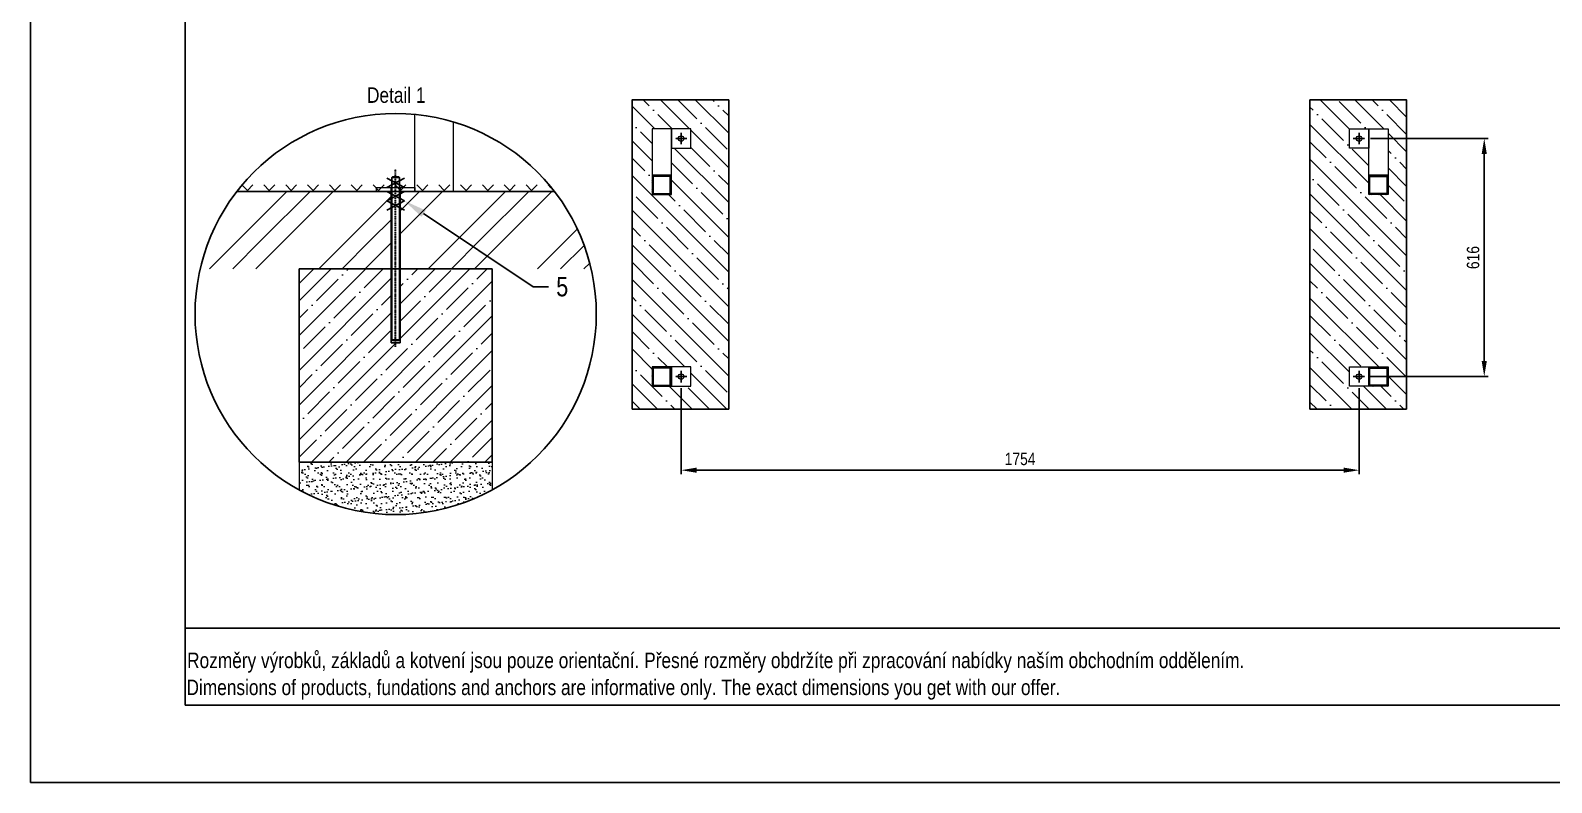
# Model space of a CAD drawing. Header units: millimetres. Extents: x 11004 to 16944, y 3085 to 7285.
# Drawn here: x 11004 to 14940, y 3085 to 5032 of the extents above; entities that cross this region are included whole.
import ezdxf
from ezdxf import colors
from ezdxf.entities.mleader import LeaderData, LeaderLine
from ezdxf.lldxf.tags import DXFTag
from ezdxf.math import Vec2, Vec3

# ---------------------------------------------------------------- set-up
doc = ezdxf.new("R2010")
doc.units = ezdxf.units.MM
doc.header["$LTSCALE"] = 0.3
doc.linetypes.add('DashDot', pattern=[15, 9, -3, 0, -3])
doc.layers.add('Nekreslit', color=6, linetype='Continuous', plot=False)
doc.layers.add('SRAFY', color=251, linetype='Continuous', lineweight=13)
doc.styles.add('SEACAD_Arial', font='arial.ttf', dxfattribs={"width": 0.8})
tags = doc.linetypes.add('HIDDEN2', pattern=[4.7625, 3.175, -1.5875]).pattern_tags.tags
tags[6:7] = [DXFTag(74, 4), DXFTag(75, 0), DXFTag(340, '0'), DXFTag(46, 0.0), DXFTag(50, 0.0), DXFTag(44, 0.0), DXFTag(45, 0.0)]
tags[4:5] = [DXFTag(74, 4), DXFTag(75, 0), DXFTag(340, '0'), DXFTag(46, 0.0), DXFTag(50, 0.0), DXFTag(44, 0.0), DXFTag(45, 0.0)]
doc.dimstyles.new('ISO-25', dxfattribs={"dimtxt": 1.6, "dimasz": 2, "dimexe": 0.5, "dimexo": 1.5, "dimtad": 1, "dimdec": 0, "dimtxsty": 'SEACAD_Arial', "dimcen": 2, "dimadec": 0, "dimazin": 0, "dimtfac": 1, "dimtdec": 0, "dimtmove": 0, "dimatfit": 3, "dimfxl": 1, "dimarcsym": 0})

# ---------------------------------------------------------------- blocks, each defined once
blk = doc.blocks.new('*D157')
at = {"color": 0, "lineweight": -2, "transparency": 16777216}
for p, q in [((12688, 4106), (12688, 3883.7)), ((14442, 4106), (14442, 3883.7)), ((12728, 3893.7), (14402, 3893.7))]:
    blk.add_line(p, q, dxfattribs=at)
at = {"color": 0, "transparency": 16777216}
for points in [[(12728, 3900.4), (12728, 3887.1), (12688, 3893.7)], [(14402, 3900.4), (14402, 3887.1), (14442, 3893.7)]]:
    blk.add_solid(points, dxfattribs=at)
at = {"layer": 'Defpoints', "color": 0, "transparency": 16777216}
for p in [(12688, 4136), (14442, 4136), (14442, 3893.7)]:
    blk.add_point(p, dxfattribs=at)
at = {"color": 0, "transparency": 16777216, "insert": (13565, 3922.6), "char_height": 32, "attachment_point": 5, "style": 'SEACAD_Arial'}
blk.add_mtext('1754', dxfattribs=at)
blk = doc.blocks.new('*D158')
at = {"color": 0, "lineweight": -2, "transparency": 16777216}
for p, q in [((14472, 4752), (14775.9, 4752)), ((14765.9, 4712), (14765.9, 4176)), ((14472, 4136), (14775.9, 4136))]:
    blk.add_line(p, q, dxfattribs=at)
at = {"color": 0, "transparency": 16777216}
for points in [[(14759.2, 4712), (14772.6, 4712), (14765.9, 4752)], [(14759.2, 4176), (14772.6, 4176), (14765.9, 4136)]]:
    blk.add_solid(points, dxfattribs=at)
at = {"layer": 'Defpoints', "color": 0, "transparency": 16777216}
for p in [(14442, 4752), (14442, 4136), (14765.9, 4136)]:
    blk.add_point(p, dxfattribs=at)
at = {"color": 0, "transparency": 16777216, "insert": (14737.1, 4444), "char_height": 32, "attachment_point": 5, "rotation": 90, "style": 'SEACAD_Arial'}
blk.add_mtext('616', dxfattribs=at)

msp = doc.modelspace()

# ---------------------------------------------------------------- hatches: boundary and pattern name
at = {"layer": 'SRAFY', "lineweight": 15}
h = msp.add_hatch(dxfattribs=at)
h.set_pattern_fill('ANSI35', color=256, scale=10, angle=90)
h.set_pattern_definition([(135, (-4692.83, -91.433), (-44.90128, -44.90128), []), (135, (-4692.83, -46.53), (-44.90128, -44.90128), [79.375, -15.875, 0, -15.875])])
h.paths.add_polyline_path([(12811, 4852), (12561, 4852), (12561, 4051.7), (12811, 4051.7)])
h.paths.add_polyline_path([(12613, 4607), (12613, 4657), (12613, 4777), (12663, 4777), (12713, 4777), (12713, 4727), (12663, 4727), (12663, 4657), (12663, 4607)], flags=16)
h.paths.add_polyline_path([(12663, 4161), (12713, 4161), (12713, 4111), (12663, 4111), (12613, 4111), (12613, 4161)], flags=16)
h.paths.add_polyline_path([(14565, 4852), (14315, 4852), (14315, 4051.7), (14565, 4051.7)])
h.paths.add_polyline_path([(14467, 4607), (14467, 4657), (14467, 4727), (14417, 4727), (14417, 4777), (14467, 4777), (14517, 4777), (14517, 4657), (14517, 4607)], flags=16)
h.paths.add_polyline_path([(14417, 4161), (14467, 4161), (14517, 4161), (14517, 4111), (14467, 4111), (14417, 4111)], flags=16)
h.paths.add_polyline_path([(14449, 4136, -1), (14435, 4136, -1)], flags=0)
at = {"layer": 'SRAFY'}
h = msp.add_hatch(dxfattribs=at)
h.set_pattern_fill('ANSI31', color=256)
h.set_pattern_definition([(45, (-4692.8327, -91.4333), (-2.24506403, 2.24506403), [])])
h.paths.add_polyline_path([(12613, 4607), (12663, 4607), (12663, 4657), (12613, 4657)])
h.paths.add_polyline_path([(12616, 4610), (12660, 4610), (12660, 4654), (12616, 4654)], flags=16)
h.paths.add_polyline_path([(12613, 4161), (12613, 4111), (12663, 4111), (12663, 4161)])
h.paths.add_polyline_path([(12616, 4158), (12660, 4158), (12660, 4114), (12616, 4114)], flags=16)
h.paths.add_polyline_path([(14467, 4161), (14467, 4111), (14517, 4111), (14517, 4161)])
h.paths.add_polyline_path([(14470, 4158), (14514, 4158), (14514, 4114), (14470, 4114)], flags=16)
h.paths.add_polyline_path([(14517, 4657), (14467, 4657), (14467, 4607), (14517, 4607)])
h.paths.add_polyline_path([(14514, 4654), (14470, 4654), (14470, 4610), (14514, 4610)], flags=16)
h = msp.add_hatch(dxfattribs=at)
h.set_pattern_fill('GOST_GROUND', color=256, scale=20)
h.set_pattern_definition([(45, (4470.42, 245.79), (282.8427, -2e-14), [400]), (45, (4530.42, 245.79), (282.8427, -2e-14), [400]), (45, (4590.42, 245.79), (282.8427, -2e-14), [400])])
h.paths.add_polyline_path([(11939.4, 4615), (11917.4, 4615), (11538.5, 4615, 0.107975), (11443.6, 4414.7), (11699.4, 4414.7), (11939.4, 4414.7)])
h.paths.add_polyline_path([(12360.3, 4615), (11981.4, 4615), (11959.4, 4615), (11959.4, 4414.7), (12199.4, 4414.7), (12455.2, 4414.7, 0.107975)])
h = msp.add_hatch(dxfattribs=at)
h.set_pattern_fill('TERACO', color=256, scale=20)
h.set_pattern_definition([(45, (3702.82, -699.72), (-28.28427, 28.28427), [20, -20]), (135, (3759.387, -699.72), (-28.28427, -28.28427), [20, -20])])
h.paths.add_polyline_path([(11547.6, 4614.9), (11547.6, 4638), (12351.2, 4638), (12351.2, 4614.9)])
h = msp.add_hatch(dxfattribs=at)
h.set_pattern_fill('ANSI35', color=256, scale=10)
h.set_pattern_definition([(45, (4470.42, 245.79), (-44.9013, 44.90127), []), (45, (4515.32, 245.79), (-44.9013, 44.90127), [79.375, -15.875, 0, -15.875])])
h.paths.add_polyline_path([(12199.4, 4414.7), (11959.4, 4414.7), (11959.4, 4223.7), (11939.4, 4223.7), (11939.4, 4414.7), (11699.4, 4414.7), (11699.4, 3914.7), (12199.4, 3914.7)])
h = msp.add_hatch(dxfattribs=at)
h.set_pattern_fill('AR-SAND', color=256, scale=0.5)
h.set_pattern_definition([(37.5, (4470.418, 245.79), (-0.80002, 24.47066), [0, -19.304, 0, -21.59, 0, -20.6375]), (7.5, (4470.418, 245.79), (22.47616, 35.84126), [0, -10.414, 0, -17.399, 0, -6.6675]), (327.5, (4454.797, 245.79), (39.54962, 0.071866), [0, -6.35, 0, -22.86, 0, -29.845]), (317.5, (4454.797, 245.79), (38.17782, 11.14647), [0, -3.175, 0, -14.986, 0, -17.145])])
h.paths.add_polyline_path([(11699.4, 3914.7), (11699.4, 3842.8, 0.256659), (12199.4, 3842.8), (12199.4, 3914.7)])

# ---------------------------------------------------------------- linework, layer by layer
at = {"lineweight": 15}
for p, q in [((11999.4, 4615), (11999.4, 4814.5)), ((12099.4, 4615), (12099.4, 4794.7)), ((12099.4, 4615), (11999.4, 4615))]:
    msp.add_line(p, q, dxfattribs=at)
at = {"linetype": 'DashDot', "ltscale": 0.1}
for p, q in [((12688, 4767), (12688, 4737)), ((14442, 4767), (14442, 4737)), ((12673, 4752), (12703, 4752)), ((14457, 4752), (14427, 4752)), ((12673, 4136), (12703, 4136)), ((12688, 4151), (12688, 4121)), ((14457, 4136), (14427, 4136)), ((14442, 4151), (14442, 4121))]:
    msp.add_line(p, q, dxfattribs=at)
for p, q in [((11926.9, 4649.3), (11971.9, 4625.3)), ((11926.9, 4625.3), (11971.9, 4649.3)), ((11941, 4653), (11957.8, 4653)), ((11917.4, 4615), (11538.5, 4615)), ((11917.4, 4615), (12360.3, 4615)), ((11926.9, 4615), (11971.9, 4591)), ((11926.9, 4591), (11971.9, 4615)), ((11981.4, 4615), (12360.3, 4615)), ((11926.9, 4591), (11971.9, 4567)), ((11926.9, 4567), (11971.9, 4591))]:
    msp.add_line(p, q)
at = {"linetype": 'HIDDEN2'}
for p, q in [((11941, 4653), (11939.4, 4651.4)), ((11959.4, 4651.4), (11939.4, 4651.4)), ((11939.4, 4651.4), (11939.4, 4231.3)), ((11959.4, 4651.4), (11957.8, 4653)), ((11959.4, 4231.3), (11959.4, 4651.4)), ((11937.4, 4625.3), (11937.4, 4414.7)), ((11939.4, 4614.9), (11939.4, 4614.9)), ((11959.4, 4614.9), (11959.4, 4614.9)), ((11961.4, 4414.7), (11961.4, 4625.3)), ((11937.4, 4414.7), (11937.4, 4223.7)), ((11961.4, 4223.7), (11961.4, 4414.7)), ((11937.4, 4223.7), (11961.4, 4223.7)), ((11939.4, 4231.3), (11959.4, 4231.3)), ((11939.4, 4231.3), (11941, 4229.7)), ((11949.4, 4229.7), (11941, 4229.7)), ((11957.8, 4229.7), (11949.4, 4229.7)), ((11957.8, 4229.7), (11959.4, 4231.3))]:
    msp.add_line(p, q, dxfattribs=at)
at = {"linetype": 'DashDot', "lineweight": 30}
msp.add_line((11949.4, 4212.9), (11949.4, 4672.9), dxfattribs=at)
at = {"linetype": 'Continuous'}
for p, q in [((11699.4, 3914.7), (11699.4, 4414.7)), ((11699.4, 4414.7), (12199.4, 4414.7)), ((12199.4, 4414.7), (12199.4, 3914.7)), ((12199.4, 4293.7), (12199.4, 4413.7)), ((12199.4, 4045.4), (12199.4, 4413.7)), ((11699.4, 3914.7), (12199.4, 3914.7))]:
    msp.add_line(p, q, dxfattribs=at)
for points in [[(12561, 4051.7), (12811, 4051.7), (12811, 4852), (12561, 4852)], [(14565, 4051.7), (14315, 4051.7), (14315, 4852), (14565, 4852)]]:
    msp.add_lwpolyline(points, close=True)
at = {"lineweight": 15}
for points in [[(12613, 4657), (12663, 4657), (12663, 4777), (12613, 4777)], [(12663, 4727), (12713, 4727), (12713, 4777), (12663, 4777)], [(14467, 4727), (14417, 4727), (14417, 4777), (14467, 4777)], [(14517, 4657), (14467, 4657), (14467, 4777), (14517, 4777)], [(12613, 4607), (12663, 4607), (12663, 4657), (12613, 4657)], [(12616, 4610), (12660, 4610), (12660, 4654), (12616, 4654)], [(14517, 4607), (14467, 4607), (14467, 4657), (14517, 4657)], [(14514, 4610), (14470, 4610), (14470, 4654), (14514, 4654)], [(11999.4, 4615), (11899.4, 4615), (11899.4, 4625.3), (11999.4, 4625.3)], [(12613, 4111), (12663, 4111), (12663, 4161), (12613, 4161)], [(12616, 4114), (12660, 4114), (12660, 4158), (12616, 4158)], [(12663, 4111), (12713, 4111), (12713, 4161), (12663, 4161)], [(14467, 4111), (14417, 4111), (14417, 4161), (14467, 4161)], [(14517, 4111), (14467, 4111), (14467, 4161), (14517, 4161)], [(14514, 4114), (14470, 4114), (14470, 4158), (14514, 4158)]]:
    msp.add_lwpolyline(points, close=True, dxfattribs=at)
at = {"linetype": 'Continuous'}
msp.add_circle((11949.4, 4297.8), 519.1, dxfattribs=at)
at = {"lineweight": 15}
for centre in [(12688, 4752), (14442, 4752), (12688, 4136), (14442, 4136)]:
    msp.add_circle(centre, 7, dxfattribs=at)
at = {"layer": 'Nekreslit'}
msp.add_line((11404.4, 3485.3), (15444.4, 3485.3), dxfattribs=at)
for points in [[(11004.4, 3085.3), (16944.4, 3085.3), (16944.4, 7285.3), (11004.4, 7285.3)], [(11404.4, 3285.3), (15444.4, 3285.3), (15444.4, 6885.3), (11404.4, 6885.3)]]:
    msp.add_lwpolyline(points, close=True, dxfattribs=at)
at = {"layer": 'SRAFY'}
for p, q in [((11699.4, 3914.7), (12199.4, 3914.7)), ((11699.4, 3914.7), (11699.4, 3842.8)), ((12199.4, 3914.7), (12199.4, 3842.8))]:
    msp.add_line(p, q, dxfattribs=at)

# ---------------------------------------------------------------- texts
at = {"style": 'SEACAD_Arial', "width": 0.8}
for s, p in [('Rozměry výrobků, základů a kotvení jsou pouze orientační. Přesné rozměry obdržíte při zpracování nabídky naším obchodním oddělením.', (11409.8, 3381.6)), ('Dimensions of products, fundations and anchors are informative only. The exact dimensions you get with our offer.', (11408.2, 3311.7))]:
    msp.add_text(s, height=39.9982, dxfattribs=at).set_placement(p)
at = {"insert": (11875.2, 4884.4), "char_height": 40, "attachment_point": 1, "style": 'SEACAD_Arial'}
msp.add_mtext_dynamic_manual_height_columns('Detail 1', width=226.121, gutter_width=200, heights=[0], dxfattribs=at)

# ---------------------------------------------------------------- dimensions: what is measured, and where the dimension line sits
dim = msp.add_linear_dim(base=(14765.9, 4136), p1=(14442, 4752), p2=(14442, 4136), angle=90, dimstyle='ISO-25')
dim.commit()
dim.dimension.update_dxf_attribs({"geometry": '*D158', "text_midpoint": (14737.1, 4444)})
dim = msp.add_linear_dim(base=(14442, 3893.7), p1=(12688, 4136), p2=(14442, 4136), dimstyle='ISO-25')
dim.commit()
dim.dimension.update_dxf_attribs({"geometry": '*D157', "text_midpoint": (13565, 3922.6)})

# ---------------------------------------------------------------- leaders
ml = msp.add_multileader_mtext('Standard')
ml.set_content('5', color=256, style='SEACAD_Arial')
ml.set_leader_properties()
ml.build(insert=Vec2(0, 0))
ml.multileader.update_dxf_attribs({"text_right_attachment_type": 6, "dogleg_length": 2, "arrow_head_size": 60, "scale": 20})
ctx = ml.context
ctx.base_point, ctx.scale, ctx.char_height, ctx.arrow_head_size, ctx.landing_gap_size, ctx.plane_origin = Vec3(12344.8, 4368.2), 20, 50, 60, 20, Vec3(11834.1, 4505.9)
ctx.right_attachment = 6
notes = []
notes.append((ctx, [(0, (1, 1, 0), (12304.8, 4368.2), (1, 0), 40, [(0, [(11971.9, 4591)], 0, [])])]))
ctx.mtext.insert, ctx.mtext.flow_direction = Vec3(12364.8, 4393.6), 5
for ctx, leaders in notes:
    for number, flags, end, landing, length, lines in leaders:
        leader = LeaderData()
        leader.index, (leader.has_last_leader_line, leader.has_dogleg_vector, leader.attachment_direction) = number, flags
        leader.last_leader_point, leader.dogleg_vector, leader.dogleg_length = Vec3(end), Vec3(landing), length
        for number, points, colour, breaks in lines:
            line = LeaderLine()
            line.index, line.vertices, line.color, line.breaks = number, Vec3.list(points), colors.encode_raw_color(colour), breaks
            leader.lines.append(line)
        ctx.leaders.append(leader)

doc.saveas('drawing.dxf')
